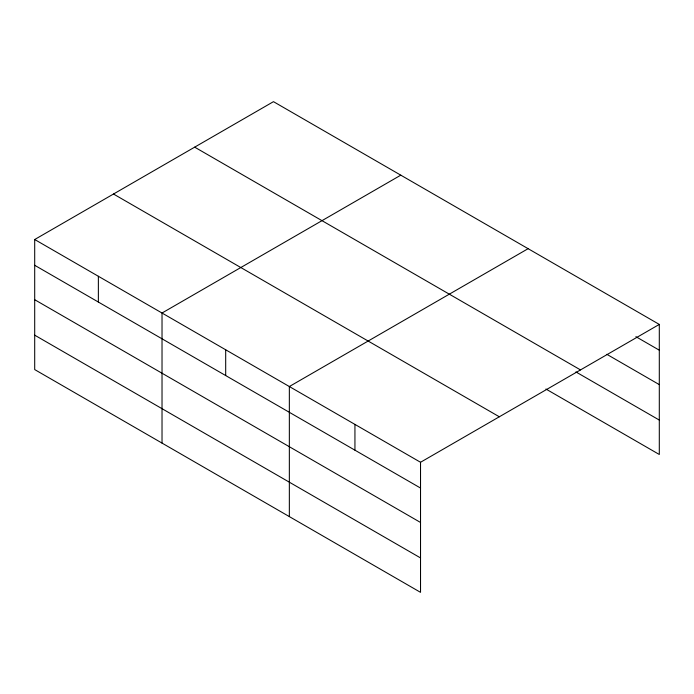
<?xml version="1.0" encoding="UTF-8"?>
<svg xmlns="http://www.w3.org/2000/svg" width="694" height="694" viewBox="0 0 694 694"><rect width="100%" height="100%" fill="white"/><g stroke="black" fill="none" stroke-linecap="round" stroke-linejoin="round"><path stroke-width="1.04" d="M34.7 239.517L420.529 462.273L420.529 592.338L34.7 369.581L34.7 239.517L273.471 101.662L659.3 324.419L659.3 454.483L545.918 389.03M400.794 175.166L162.023 313.02L162.023 443.093M528.117 248.678L289.346 386.532L289.346 516.605M420.529 462.273L659.3 324.419M635.878 336.668L659.3 350.192M606.825 354.313L659.3 384.615M194.676 147.154L580.505 369.911M575.907 371.923L659.3 420.07M113.495 194.025L499.324 416.782M34.7 265.29L420.529 488.047M34.7 299.704L420.529 522.461M34.7 335.167L420.529 557.924M354.938 424.398L354.938 450.18M225.689 349.776L225.689 375.558M98.366 276.264L98.366 302.046"/></g></svg>
